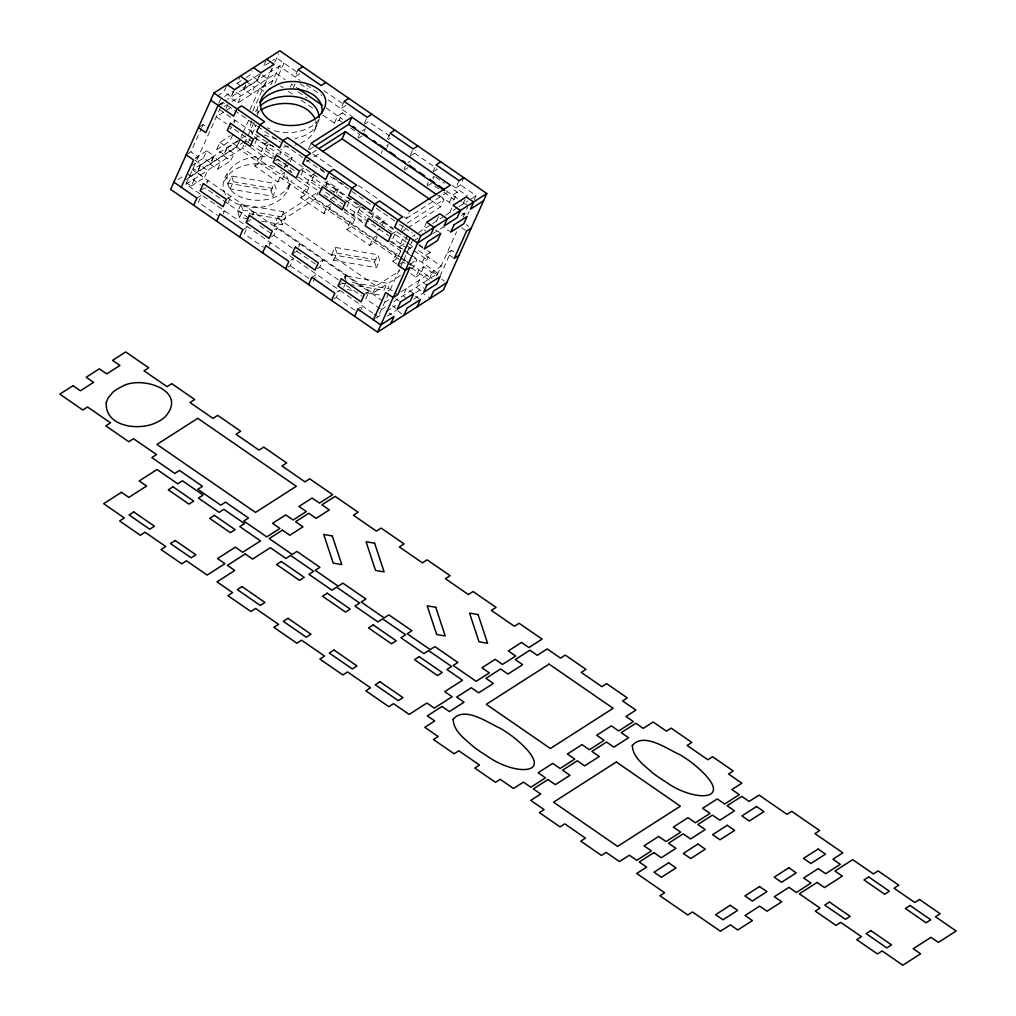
<?xml version="1.0" encoding="UTF-8"?>
<svg xmlns="http://www.w3.org/2000/svg" width="1016" height="1016" viewBox="0 0 1016 1016"><rect width="100%" height="100%" fill="white"/><g stroke="black" fill="none" stroke-linecap="round" stroke-linejoin="round"><path stroke-width="0.75" stroke-dasharray="5 3.75" d="M273.774 158.217C263.322 155.334 251.879 156.121 241.948 160.452A82.588 43.764 24.2 0 0 233.096 166.116C203.048 196.875 247.739 216.497 273.444 203.429A82.588 43.764 24.2 0 0 282.296 197.764L286.944 191.986L291.871 180.378M227.457 174.054C222.161 199.454 259.537 205.423 276.695 196.202A82.588 43.764 24.2 0 0 285.547 190.525L291.186 182.601M251.282 121.031L250.292 127.762L252.374 134.163M257.772 106.578L256.781 113.309M287.934 189.827C290.297 184.061 288.392 177.292 284.023 173.025M300.52 143.192A82.588 43.764 24.2 0 0 309.372 137.516C314.046 133.388 317.221 126.937 315.633 120.65M315.011 129.591L318.935 120.142M187.338 154.102L190.868 151.841L201.206 128.841M201.841 127.406L203.136 124.536L208.064 127.927M218.694 103.365L220.637 99.022M217.297 96.012L223.888 91.796L226.479 86.017M372.935 313.207L185.979 184.252L220.866 106.629M221.513 105.194L222.809 102.324L233.21 109.499M200.241 165.278L197.002 172.517L204.394 177.609L207.632 170.383L200.241 165.278L213.424 156.845L220.815 161.938L217.576 169.164L210.185 164.071L213.424 156.845M203.492 158.052L206.743 150.825L214.135 155.918L210.884 163.157L203.492 158.052L191.63 165.646M240.767 85.903L237.071 83.35L239.662 77.572M186.284 182.651L191.211 186.055L194.462 178.829L187.071 173.723M226.073 108.458L228.029 104.127M234.531 89.662L231.28 96.888L223.888 91.796M219.926 142.38L227.317 147.485L224.066 154.711L216.675 149.606L219.926 142.38L230.467 135.623M243.751 89.37L247.002 82.144L260.185 73.698L267.576 78.803L264.325 86.03L256.934 80.924L243.751 89.37L251.143 94.463L254.394 87.236L247.002 82.144M246.291 77.445L250.254 74.917L252.197 70.574M237.96 102.908L241.211 95.682L233.82 90.589L230.569 97.815L237.96 102.908L272.796 80.594L275.399 82.398M245.758 85.56L244.462 88.456L241.999 86.754M206.781 183.451L208.077 180.556L203.378 183.566M233.858 123.203L235.153 120.307L230.454 123.33M226.606 148.399L223.355 155.626L230.746 160.731L233.998 153.492L226.606 148.399L239.789 139.954L242.38 134.214M216.675 149.606L229.857 141.173L233.109 133.947M256.934 80.924L260.185 73.698M266.027 60.693L263.423 66.472L271.336 61.405M260.883 72.784L257.645 80.01L250.254 74.917M249.936 109.918L259.626 88.354L264.338 85.344L270.497 89.586M185.141 180.111L236.537 147.18L238.493 142.85M243.027 132.766L248.831 119.837M252.705 111.214L272.085 68.085M274.676 62.344L278.562 53.696M240.5 139.04L237.249 146.266L229.857 141.173M270.815 71.565L272.123 68.682M243.764 145.199L242.468 148.069L402.425 258.407M244.411 143.764L253.454 123.634M257.327 115.011L259.271 110.693M270.891 84.823L279.298 66.142L300.012 80.429M228.295 183.223L231.546 175.997L274.32 183.363L276.212 189.103L272.961 196.329L230.188 188.963L228.295 183.223L271.069 190.589L272.961 196.329M248.476 142.177L256.223 124.93M274.955 83.248L283.997 63.132L227.648 99.225M230.188 188.963L233.439 181.737L231.546 175.997M223.279 213.766L224.574 210.871L219.875 213.893M284.48 174.574L282.524 178.905L277.825 181.928L254.826 166.065L258.077 158.839L262.788 155.816L248.488 145.948M290.347 87.02L291.643 84.138L296.761 87.655M298.145 69.672L294.894 76.898L299.606 73.889L276.606 58.026L272.656 60.566M248.133 218.834L239.586 217.361L237.681 211.62L240.932 204.394L283.705 211.76L285.598 217.5L282.359 224.726L260.972 221.044M262.788 155.816L259.537 163.043L254.826 166.065M266.027 148.59L269.278 141.364L264.579 144.374L261.328 151.6L266.027 148.59L273.698 153.873M293.103 88.354L295.059 84.011M239.586 217.361L242.824 210.134L240.932 204.394M252.768 215.163L254.064 212.281L249.364 215.29M279.844 154.927L281.14 152.032L276.441 155.054M271.069 190.589L274.32 183.363M277.825 181.928L281.064 174.689L284.594 172.428M291.986 172.758L284.315 167.462L286.271 163.131M290.322 161.557L292.278 157.226L280.784 149.288M400.444 275.514L372.809 293.218L274.269 225.247L277.52 218.008L317.005 192.722M308.496 149.098L311.087 143.32M282.359 224.726L280.454 218.986L283.705 211.76M269.265 245.491L270.561 242.595L265.862 245.605M271.462 236.868L273.812 235.369L277.063 228.143L272.351 231.153M330.467 206.286L328.511 210.63L323.812 213.639L300.812 197.79L304.063 190.551L308.775 187.541L295.999 178.727M344.132 101.397L340.881 108.623L345.592 105.613L323.875 90.627M308.775 187.541L305.524 194.767L300.812 197.79M312.014 180.315L315.265 173.076L310.566 176.098L307.315 183.325L312.014 180.315L319.684 185.598M342.341 112.84L337.63 115.849L334.391 123.088L339.09 120.066L342.341 112.84L348.729 117.246M274.269 225.247L315.074 199.111L318.313 191.884M287.96 267.195L290.309 265.684L293.56 258.458L288.849 261.468M293.281 253.492L296.812 251.231L300.05 243.992L296.52 246.253M325.831 186.652L327.127 183.756L322.428 186.766M323.812 213.639L327.05 206.413L330.581 204.153M341.808 207.112L330.302 199.187L331.61 196.291M358.026 137.503L359.334 134.607M364.528 123.038L366.471 118.707M336.309 193.281L338.265 188.938L326.771 181.013M364.033 131.597L365.341 128.702M313.309 281.546L316.548 274.32L311.849 277.33M317.449 268.592L319.799 267.094L323.05 259.855L318.338 262.877M331.762 254.597L335.013 247.371L377.787 254.737L379.679 260.477L376.428 267.703L333.654 260.337L331.762 254.597L374.536 261.963L376.428 267.703M377.101 236.563L374.498 242.354L369.799 245.364L346.799 229.502L350.05 222.275L354.762 219.266L341.986 210.452M381.025 153.365L382.321 150.47M387.515 138.9L390.119 133.121M333.654 260.337L336.906 253.111L335.013 247.371M354.762 219.266L351.511 226.492L346.799 229.502M358 212.026L361.251 204.8L356.553 207.823L353.301 215.049L358 212.026L365.671 217.322M387.033 147.46L388.328 144.564L385.978 146.075M333.947 298.92L336.296 297.409L339.547 290.182L334.835 293.192M344.741 278.613L346.037 275.717L341.338 278.74M371.818 218.364L373.113 215.481L368.414 218.491M343.7 287.287L345.643 282.956M369.799 245.364L373.037 238.138L376.568 235.877M404.012 169.227L405.32 166.332M410.515 154.762L412.458 150.431M382.295 225.006L384.251 220.662L372.758 212.738M409.867 156.21L414.566 153.2L415.874 150.304M374.536 261.963L377.787 254.737M359.943 311.823L362.534 306.032L357.835 309.055M372.809 293.218L376.06 285.991L399.745 270.815M401.18 230.086L403.136 225.743M403.784 216.726L406.387 218.516L408.978 212.738M396.621 263.868L392.786 261.226L396.037 254L400.749 250.977L387.972 242.176M427.012 185.077L428.308 182.194M432.854 172.072L436.105 164.846M400.749 250.977L397.497 258.216L392.786 261.226M433.019 179.172L434.315 176.289L431.965 177.787M346.304 281.508L344.399 275.768L387.172 283.134L383.921 290.36L351.13 284.721M399.453 269.367L378.142 316.801L374.244 314.109M400.101 267.932L414.96 234.874L412.61 236.385M426.682 222.212L423.431 229.451L425.895 231.14M410.985 268.77L413.614 267.094L416.865 259.855L414.261 258.077M407.784 227.914L440.69 206.845L443.929 199.619L437.452 195.148M436.613 221.005L438.569 216.662M410.667 273.558L415.785 277.089L419.024 269.862L423.736 266.84L436.74 275.819M459.092 180.696L455.854 187.935L460.553 184.912L463.156 179.134M423.736 266.84L420.484 274.079L415.785 277.089M430.238 252.387L425.526 255.397L422.275 262.636L426.987 259.613L430.238 252.387L427.685 250.622M457.314 192.151L452.603 195.161L449.351 202.387L454.063 199.377L457.314 192.151L450.926 187.744M449.796 212.56L453.047 205.334M429.412 278.816L432.651 271.589L440.042 276.695M462.978 204.114L465.582 198.336M437.21 274.866L456.59 231.75M463.055 217.373L467.55 207.366M439.991 276.174L451.612 250.292L454.076 251.993M467.766 214.363L469.049 211.493M474.218 199.987L476.161 195.682L460.553 184.912M224.206 181.28L229.845 173.355A82.588 43.764 24.2 0 1 238.696 167.678C251.155 162.319 266.23 162.141 278.308 168.669M318.262 122.364L312.623 130.289A82.588 43.764 24.2 0 1 303.771 135.953L294.919 138.824M255.524 111.658L256.832 109.601M319.214 119.342L315.874 123.063A82.588 43.764 24.2 0 1 307.022 128.727C296.177 133.439 283.515 134.023 272.364 130.035M237.071 83.35L244.97 78.296M224.587 96.495L232.499 91.427M218.097 105.334L226.428 100M218.707 105.41L223.977 102.032M224.396 106.451L226.822 104.902M231.978 101.587L276.047 73.368L285.153 79.654M199.606 126.797L203.136 124.536M223.571 112.128L216.306 116.776L226.708 123.952M226.098 110.503L231.369 107.137M229.553 129.045L231.902 127.546L228.003 124.854M206.743 150.825L193.561 159.271L200.952 164.363L197.701 171.59L192.773 168.199M195.898 158.445L198.26 156.934L190.868 151.841M237.858 140.729L192.481 169.786L382.041 300.546M241.706 138.265L245.339 135.941M177.838 179.629L184.429 175.412M244.513 141.618L189.23 177.025L200.939 185.09M253.441 139.192L258.153 136.169L254.902 143.408L275.336 157.505M185.979 184.252L245.999 145.809M191.211 186.055L204.394 177.609M217.576 169.164L230.746 160.731M201.308 190.043L204.838 187.782L249.542 218.618M196.875 198.031L201.587 195.009L198.336 202.235L217.5 215.456M275.539 160.769L277.889 159.258L297.053 172.479M226.365 199.428L231.076 196.418L227.825 203.644L225.476 205.156M287.566 160.236L292.278 157.226M309.156 149.695L313.106 147.168M284.315 167.462L289.027 164.452M312.483 152.718L316.433 150.19M363.88 124.485L368.579 121.476L391.579 137.338L388.049 139.598M306.603 161.633L321.081 152.362M299.428 170.917L304.14 167.894L300.888 175.12L343.04 204.203M361.81 130.962L364.16 129.451M358.559 138.189L362.09 135.928M247.294 221.767L250.825 219.507M242.862 229.743L247.574 226.733L244.323 233.959L263.487 247.18M333.553 191.96L338.265 188.938M330.302 199.187L335.013 196.177M345.415 202.629L350.126 199.619L346.875 206.845L389.026 235.928M407.797 162.687L410.147 161.176M404.546 169.913L408.076 167.653M434.035 171.31L437.566 169.05M427.533 185.776L431.063 183.515L438.734 188.798M379.54 223.685L384.251 220.662M377.469 230.149L379.819 228.651M406.387 218.516L447.18 192.392M407.086 223.215L443.929 199.619M391.401 234.353L396.113 231.343L392.862 238.57L405.867 247.536M401.206 232.131L406.464 228.765M418.592 232.55L431.343 224.384M432.664 223.533L444.525 215.938M445.846 215.1L457.708 207.493M459.029 206.654L467.817 201.016M471.449 198.691L476.161 195.682M339.268 285.204L342.798 282.943L361.95 296.164M414.134 240.551L417.767 238.227M408.457 249.326L415.722 244.678M432.752 233.769L443.293 227.025L449.453 231.267M461.327 215.481L464.96 213.157M399.161 264.439L402.692 262.179L405.155 263.881M410.274 264.071L416.865 259.855M364.325 294.589L369.037 291.579L365.785 298.806L380.086 308.674M388.061 290.995L390.411 289.496L396.57 293.738M451.612 250.292L446.9 253.314L454.292 258.407M384.632 302.349L389.484 299.237M401.015 291.846L441.135 266.167L415.303 248.349M381.394 309.575L386.232 306.476M393.814 301.612L437.883 273.393L412.064 255.575M375.793 318.313L382.981 313.703M386.613 311.379L395.846 305.46M415.608 292.799L423.52 287.731M387.325 316.065L396.545 310.159M413.677 299.187L422.91 293.281L430.301 298.374M294.805 145.263L297.764 144.297M288.392 146.634L281.623 147.142M277.101 139.306L264.16 134.976M273.85 146.533L260.909 142.202L253.657 136.081M233.439 181.737L276.212 189.103M242.824 210.134L285.598 217.5M237.681 211.62L246.24 213.093M249.085 213.589L280.454 218.986M336.906 253.111L379.679 260.477M352.412 282.562L389.077 288.874L387.172 283.134M342.582 283.248L345.427 283.731M347.332 289.471L354.457 290.703M365.862 292.659L382.969 295.605M276.606 159.144L285.534 164.186L291.109 171.514M267.411 127.749L269.761 128.956M414.566 153.2L436.283 168.173M306.387 84.836L321.716 95.415M328.105 99.809L351.104 115.672M452.018 185.293L467.55 195.999M300.19 83.757L307.848 89.052M435.597 177.165L444.538 183.337M326.136 107.925L342.748 119.38M446.215 190.754L461.696 201.435M463.004 202.336L468.198 205.918M298.221 91.872L307.162 98.044M339.09 120.066L341.643 121.831M350.584 128.003L359.537 134.163M443.84 192.329L454.063 199.377M280.594 85.979L283.197 87.77M288.404 91.364L292.227 94.005M301.168 100.178L315.227 109.868M322.885 115.151L336.944 124.841M439.128 195.339L451.955 204.178M462.191 213.042L464.655 214.744M431.61 200.584L440.69 206.845M466.344 224.688L468.808 226.39M259.626 88.354L264.554 91.758M461.645 227.698L465.341 230.251M435.826 229.934L439.522 232.486M313.03 154.127L332.473 167.538M358.407 185.42L379.159 199.733M320.154 168.504L325.336 172.085M333.121 177.444L343.484 184.607M234.506 110.388L256.286 125.425M257.569 126.302L280.556 142.164M284.391 144.805L326.542 173.888M330.378 176.53L372.529 205.6M376.365 208.255L395.529 221.463M399.364 224.104L403.263 226.797M404.559 227.698L412.356 233.083M418.732 244.45L422.567 247.104M419.405 245.605L423.1 248.158M325.984 181.991L393.408 228.498M219.558 109.55L319.469 178.473M324.574 181.991L407.81 239.408M255.473 138.1L278.625 154.064M301.625 169.926L406.362 242.189M407.645 243.065L414.033 247.472M406.552 245.516L412.94 249.923M414.21 250.8L426.987 259.613M234.467 129.299L252.349 141.643M245.72 140.843L248.323 142.634M249.619 143.535L271.539 158.648M277.927 163.055L283.045 166.586M298.374 177.152L318.808 191.262M323.913 194.78L329.032 198.311M343.078 208.001L364.795 222.974M391.617 241.478L403.123 249.415M404.393 250.292L410.781 254.699M344.246 209.779L363.703 223.19M389.636 241.071L405.194 251.816M406.489 252.705L412.966 257.175M441.808 279.311L444.271 281M403.695 259.283L408.813 262.814M410.083 263.69L432.029 278.829M315.074 199.111L399.351 257.251M400.647 258.14L405.829 261.722M407.124 262.611L413.614 267.094M236.537 147.18L401.333 260.858M402.603 261.734L405.155 263.5M411.543 267.906L429.425 280.238M426.86 285.128L419.468 280.035L416.23 287.261L423.621 292.354M413.69 293.573L406.298 288.481L403.047 295.707L405.511 297.409M415.442 296.189L419.138 298.742M395.58 298.615L399.275 301.168M277.52 218.008L376.06 285.991M392.328 305.841L396.024 308.394M397.777 311.01L403.936 315.265M389.077 313.068L391.541 314.769M259.766 225.679L271.259 233.604M273.812 235.369L294.246 249.466M296.812 251.231L317.246 265.328M319.799 267.094L341.516 282.067M290.309 265.684L310.744 279.781M336.296 297.409L356.73 311.506M280.391 169.977L282.296 171.412M255.613 126.937L253.898 122.758M256.921 113.106A82.588 43.764 24.2 0 1 258.877 111.481M402.539 239.535L399.288 246.774L403.987 243.751L407.238 236.525L402.539 239.535"/><path stroke-width="1.5" d="M322.186 112.916C323.596 88.646 289.217 84.493 272.263 92.977A82.588 43.764 24.2 0 0 263.411 98.654L260.071 102.375M213.957 93.015L170.637 189.395L377.571 332.143L443.484 289.928L486.804 193.548L279.857 50.8L213.957 93.015L420.891 235.763L486.804 193.548M181.28 187.261L193.548 159.957L186.157 154.851M218.097 105.334L205.816 132.651L198.438 127.546M193.624 205.257L196.875 198.031L173.888 182.169M216.624 221.12L219.875 213.893L242.862 229.743L239.611 236.982M262.611 252.844L265.862 245.605L288.849 261.468L285.598 268.694M322.402 151.511L342.138 138.874L345.389 131.648L436.156 194.246M314.427 146.329L348.64 124.409L351.892 117.183L450.431 185.166L409.626 211.29L311.087 143.32L351.892 117.183M308.597 284.556L311.849 277.33L334.835 293.192L331.584 300.418M354.584 316.281L357.835 309.055L380.822 324.917L394.005 316.471L390.754 323.698M373.431 319.811L385.712 292.506L393.103 297.599L397.802 294.589L410.083 267.284L405.371 270.294L397.98 265.201L410.248 237.884M377.571 332.143L420.891 235.763M403.936 315.265L407.187 308.026L420.37 299.593L417.119 306.819M430.301 298.374L433.553 291.147L446.735 282.702M302.857 66.662L298.145 69.672L321.145 85.534L325.844 82.525M348.844 98.387L344.132 101.397L367.119 117.259L371.831 114.249M319.075 148.501L345.389 131.648M394.83 130.099L390.119 133.121L413.106 148.984L417.817 145.961M440.817 161.823L436.105 164.846L459.092 180.696L463.804 177.686M483.553 200.774L470.37 209.22L473.621 201.994L466.23 196.888L453.047 205.334L460.439 210.426L457.187 217.665L444.005 226.098L447.256 218.872L439.865 213.779L426.682 222.212L434.073 227.317L430.822 234.544L417.64 242.989L394.653 227.127L397.904 219.901L402.603 216.878L379.616 201.016L374.904 204.038L371.653 211.264L348.666 195.402L351.917 188.176L356.616 185.153L333.629 169.304L328.917 172.314L325.666 179.54L302.679 163.678L305.93 156.451L310.629 153.441L287.642 137.579L282.931 140.589L279.679 147.815L256.692 131.966L259.944 124.727L264.643 121.717L241.656 105.854L236.944 108.864L233.693 116.103L210.706 100.241M471.272 228.092L466.573 231.102L454.292 258.407L459.003 255.397M266.675 59.245L274.066 64.338L260.883 72.784L253.492 67.678M298.031 88.544L322.301 105.283M352.958 126.428L355.524 128.194M363.182 133.477L367.017 136.119M373.405 140.526L375.958 142.291M379.793 144.932L386.182 149.339M390.004 151.981L395.122 155.512M402.78 160.795L405.333 162.56M409.169 165.202L415.557 169.609M419.392 172.25L424.498 175.768M429.603 179.299L434.721 182.829M438.544 185.471L443.662 188.989M348.64 124.409L444.589 190.602M342.138 138.874L430.314 199.695M240.322 76.124L247.701 81.229L234.531 89.662L227.139 84.569M314.935 118.504C305.816 101.549 281.711 100.597 265.773 107.442A82.588 43.764 24.2 0 0 260.972 110.02M319.278 117.881C317.271 95.136 285.788 92.291 269.024 100.216A82.588 43.764 24.2 0 0 260.172 105.88M453.161 719.328C453.568 731.152 464.871 739.026 472.923 746.265A82.588 43.764 24.2 0 0 486.816 755.853C515.557 776.821 560.591 775.856 514.591 738.06A82.588 43.764 24.2 0 0 500.685 728.485C488.29 723.138 464.553 705.498 453.161 719.328M632.32 745.503C632.727 757.326 644.042 765.2 652.082 772.439A82.588 43.764 24.2 0 0 665.975 782.028C694.715 802.996 739.75 802.03 693.75 764.235A82.588 43.764 24.2 0 0 679.856 754.659C667.448 749.313 643.712 731.672 632.32 745.503M106.223 402.692C104.813 426.961 139.192 431.114 156.147 422.631A82.588 43.764 24.2 0 0 164.998 416.954C189.268 390.411 140.233 374.587 121.387 386.88A82.588 43.764 24.2 0 0 112.535 392.544L107.899 398.323L106.223 402.692M260.35 101.575C258.94 125.832 293.319 129.984 310.274 121.501A82.588 43.764 24.2 0 0 319.126 115.837C343.383 89.294 294.361 73.457 275.514 85.75A82.588 43.764 24.2 0 0 266.662 91.427L262.026 97.193L260.35 101.575M203.378 183.566L200.127 190.792L223.114 206.654L226.365 199.428L203.378 183.566M230.454 123.33L227.203 130.556L250.19 146.418L253.441 139.192L230.454 123.33M249.364 215.29L246.113 222.517L269.1 238.379L272.351 231.153L249.364 215.29M276.441 155.054L273.19 162.281L296.177 178.143L299.428 170.917L276.441 155.054M295.351 247.015L292.1 254.241L315.087 270.104L318.338 262.877L295.351 247.015M322.428 186.766L319.176 194.005L342.163 209.855L345.415 202.629L322.428 186.766M341.338 278.74L338.087 285.966L361.074 301.828L364.325 294.589L341.338 278.74M368.414 218.491L365.163 225.717L388.15 241.579L391.401 234.353L368.414 218.491M400.507 302.019L397.256 309.245L410.439 300.8L413.69 293.573L400.507 302.019M427.571 241.77L424.332 248.996L437.502 240.563L440.754 233.337L427.571 241.77M426.86 285.128L423.621 292.354L436.804 283.921L440.042 276.695L426.86 285.128M453.936 224.892L450.685 232.118L463.868 223.672L467.119 216.446L453.936 224.892M73.012 385.699L59.83 394.132L82.817 409.994L87.528 406.984L110.515 422.846L105.816 425.856L128.803 441.719L133.515 438.709L156.502 454.558L151.803 457.581L174.79 473.443L179.502 470.421L202.489 486.283L197.79 489.306L220.777 505.168L225.489 502.145L248.476 518.008L243.776 521.018L266.764 536.88L279.946 528.447L272.555 523.342L285.737 514.896L293.129 520.001L306.311 511.556L298.92 506.463L312.103 498.018L319.494 503.111L332.676 494.678L309.677 478.815L304.978 481.825L281.978 465.963L286.69 462.953L263.69 447.091L258.991 450.101L235.991 434.251L240.703 431.228L217.703 415.366L213.004 418.389L190.005 402.526L194.716 399.504L171.717 383.654L167.018 386.664L144.018 370.802L148.73 367.792L125.73 351.93L112.547 360.363L119.939 365.468L106.756 373.913L99.365 368.808L86.195 377.254L93.586 382.346L80.404 390.792L73.012 385.699M197.764 418.313L156.959 444.436L255.511 512.42L296.304 486.283L197.764 418.313M121.45 492.303L103.67 503.695L124.358 517.97L119.659 520.992L140.348 535.267L145.059 532.244L165.748 546.519L161.036 549.542L181.737 563.817L186.449 560.794L207.137 575.069L224.917 563.677L217.526 558.584L235.318 547.192L242.71 552.298L260.49 540.906L239.801 526.631L244.5 523.608L223.812 509.334L219.1 512.356L198.412 498.081L203.111 495.059L182.423 480.784L177.711 483.806L157.023 469.532L139.23 480.924L146.621 486.016L128.841 497.408L121.45 492.303M133.782 511.95L129.07 514.96L149.758 529.234L154.47 526.225L133.782 511.95M173.012 486.816L168.3 489.839L188.989 504.114L193.7 501.091L173.012 486.816M175.158 540.487L170.459 543.509L191.148 557.784L195.859 554.761L175.158 540.487M214.389 515.366L209.69 518.389L230.378 532.663L235.09 529.641L214.389 515.366M245.174 553.987L227.381 565.379L234.772 570.484L216.992 581.876L232.588 592.633L227.889 595.643L250.876 611.505L255.588 608.495L278.575 624.357L273.875 627.367L296.863 643.23L301.574 640.22L324.561 656.082L319.862 659.092L342.849 674.954L347.561 671.932L370.548 687.794L365.849 690.817L388.836 706.679L393.548 703.656L409.143 714.426L426.936 703.034L434.327 708.127L452.107 696.735L444.716 691.642L462.496 680.25L446.9 669.493L451.612 666.471L428.612 650.608L423.901 653.631L400.914 637.769L405.625 634.759L382.626 618.896L377.914 621.906L354.927 606.044L359.639 603.034L336.639 587.172L331.927 590.182L308.94 574.319L313.652 571.31L290.652 555.447L285.94 558.457L270.345 547.7L252.565 559.092L245.174 553.987M282.41 530.136L269.227 538.582L292.227 554.444L296.926 551.434L319.926 567.284L315.214 570.306L338.214 586.168L342.913 583.146L365.912 599.008L361.201 602.031L384.2 617.893L388.899 614.87L411.899 630.733L407.187 633.743L430.187 649.605L434.886 646.595L457.886 662.457L453.174 665.467L476.174 681.33L489.356 672.884L481.965 667.791L495.135 659.346L502.526 664.451L515.709 656.006L508.317 650.913L521.5 642.468L528.891 647.56L542.074 639.128L519.087 623.265L514.375 626.275L491.376 610.413L496.087 607.403L473.1 591.541L468.389 594.55L445.389 578.688L450.101 575.678L427.114 559.816L422.402 562.826L399.402 546.976L404.114 543.954L381.127 528.091L376.415 531.114L353.416 515.252L358.127 512.229L335.14 496.38L321.958 504.812L329.349 509.918L316.166 518.351L308.775 513.258L295.593 521.703L302.984 526.796L289.801 535.241L282.41 530.136M242.011 586.6L237.299 589.623L260.299 605.472L264.998 602.463L242.011 586.6M281.241 561.48L276.53 564.49L299.529 580.352L304.228 577.342L281.241 561.48M287.998 618.325L283.286 621.335L306.286 637.197L310.985 634.187L287.998 618.325M327.228 593.204L322.517 596.214L345.516 612.077L350.215 609.067L327.228 593.204M333.985 650.05L329.273 653.059L352.273 668.922L356.972 665.912L333.985 650.05M373.215 624.916L368.503 627.939L391.503 643.801L396.202 640.779L373.215 624.916M379.971 681.774L375.26 684.784L398.259 700.646L402.958 697.624L379.971 681.774M419.202 656.641L414.49 659.663L437.49 675.526L442.189 672.503L419.202 656.641M442.024 706.476L427.368 715.861L434.759 720.954L424.828 727.316L438.125 736.498L433.426 739.508L454.114 753.783L458.826 750.773L479.514 765.048L474.802 768.058L495.503 782.333L500.215 779.323L513.512 788.505L523.456 782.13L530.847 787.235L545.49 777.85L538.099 772.757L552.742 763.372L560.134 768.477L574.777 759.092L567.385 753.999L582.028 744.614L589.42 749.719L604.076 740.334L596.684 735.241L611.327 725.856L618.719 730.948L633.362 721.576L625.97 716.471L635.914 710.108L622.605 700.938L627.317 697.916L606.615 683.641L601.917 686.664L581.216 672.389L585.927 669.366L565.239 655.091L560.527 658.114L547.218 648.932L537.286 655.295L529.895 650.202L515.252 659.575L522.643 664.68L507.987 674.053L500.596 668.96L485.953 678.345L493.344 683.438L478.701 692.823L471.31 687.718L456.667 697.103L464.058 702.196L449.402 711.581L442.024 706.476M549.085 664.134L486.308 704.329L550.367 748.513L613.131 708.317L549.085 664.134M547.954 779.551L533.298 788.937L540.69 794.029L530.758 800.392L544.055 809.574L539.356 812.584L560.045 826.859L564.756 823.849L585.445 838.124L580.746 841.134L601.434 855.409L606.146 852.399L619.442 861.568L629.387 855.205L636.778 860.311L651.421 850.925L644.03 845.833L658.673 836.447L666.064 841.553L680.707 832.168L673.316 827.075L687.972 817.69L695.363 822.782L710.006 813.41L702.615 808.304L717.258 798.932L724.649 804.024L739.292 794.652L731.901 789.546L741.845 783.184L728.535 774.014L733.247 770.992L712.559 756.717L707.847 759.739L687.146 745.465L691.858 742.442L671.17 728.167L666.458 731.19L653.161 722.008L643.217 728.37L635.826 723.278L621.182 732.65L628.574 737.756L613.931 747.128L606.539 742.036L591.884 751.408L599.275 756.514L584.632 765.886L577.24 760.793L562.597 770.179L569.989 775.272L555.346 784.657L547.954 779.551M616.306 761.987L553.542 802.196L617.588 846.379L680.352 806.183L616.306 761.987M653.885 852.627L639.242 862L646.633 867.105L636.689 873.468L664.616 892.734L659.905 895.744L687.819 914.997L692.531 911.987L720.446 931.253L730.39 924.878L737.781 929.983L752.424 920.598L745.033 915.505L759.676 906.12L767.067 911.225L781.723 901.84L774.332 896.747L788.975 887.362L796.366 892.467L811.009 883.082L803.618 877.989L818.261 868.604L825.652 873.697L840.295 864.324L832.917 859.218L842.848 852.856L814.934 833.603L819.633 830.58L791.718 811.327L787.006 814.337L759.092 795.083L749.148 801.446L741.756 796.353L727.113 805.726L734.505 810.819L719.861 820.204L712.47 815.111L697.827 824.484L705.218 829.589L690.562 838.962L683.171 833.869L668.528 843.242L675.919 848.347L661.276 857.72L653.885 852.627M668.668 862.825L654.025 872.198L661.416 877.303L676.059 867.918L668.668 862.825M697.954 844.067L683.311 853.44L690.702 858.545L705.345 849.16L697.954 844.067M727.253 825.297L712.597 834.682L719.988 839.775L734.644 830.402L727.253 825.297M756.539 806.539L741.896 815.924L749.287 821.017L763.93 811.644L756.539 806.539M730.25 905.307L715.607 914.692L722.998 919.785L737.641 910.399L730.25 905.307M759.549 886.549L744.906 895.922L752.285 901.027L766.94 891.642L759.549 886.549M788.835 867.791L774.192 877.164L781.583 882.269L796.227 872.884L788.835 867.791M818.134 849.033L803.478 858.406L810.87 863.511L825.525 854.126L818.134 849.033M817.131 882.434L799.351 893.826L820.039 908.101L815.34 911.111L836.028 925.385L840.74 922.376L861.428 936.65L856.729 939.66L877.418 953.935L882.129 950.925L902.818 965.2L920.61 953.808L913.219 948.715L930.999 937.323L938.39 942.416L956.17 931.037L935.482 916.762L940.181 913.74L919.493 899.465L914.781 902.487L894.093 888.213L898.804 885.19L878.103 870.915L873.392 873.938L852.703 859.663L834.923 871.042L842.315 876.148L824.522 887.54L817.131 882.434M829.462 902.068L824.751 905.091L845.452 919.366L850.151 916.343L829.462 902.068M868.693 876.948L863.981 879.958L884.682 894.232L889.381 891.222L868.693 876.948M870.852 930.618L866.14 933.64L886.828 947.915L891.54 944.893L870.852 930.618M910.082 905.497L905.37 908.507L926.059 922.782L930.77 919.772L910.082 905.497M332.283 535.915L323.723 534.441L333.21 563.131L341.77 564.604L332.283 535.915M374.625 543.204L366.065 541.731L375.552 570.42L384.111 571.894L374.625 543.204M435.75 607.289L427.19 605.815L436.677 634.505L445.237 635.978L435.75 607.289M478.091 614.578L469.544 613.105L479.019 641.795L487.578 643.268L478.091 614.578"/></g></svg>
